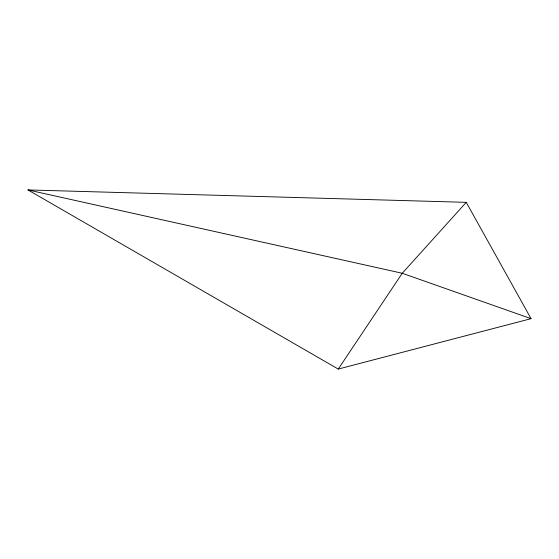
<?xml version="1.0" encoding="UTF-8"?>
<svg xmlns="http://www.w3.org/2000/svg" width="559" height="559" viewBox="0 0 559 559"><rect width="100%" height="100%" fill="white"/><g stroke="black" fill="none" stroke-linecap="round" stroke-linejoin="round"><path stroke-width="0.84" d="M338.251 369.073L402.249 273.267L466.255 202.337L531.05 318.665L338.251 369.073L27.95 189.927L466.255 202.337M27.95 189.927L402.249 273.267L531.05 318.665"/></g></svg>
